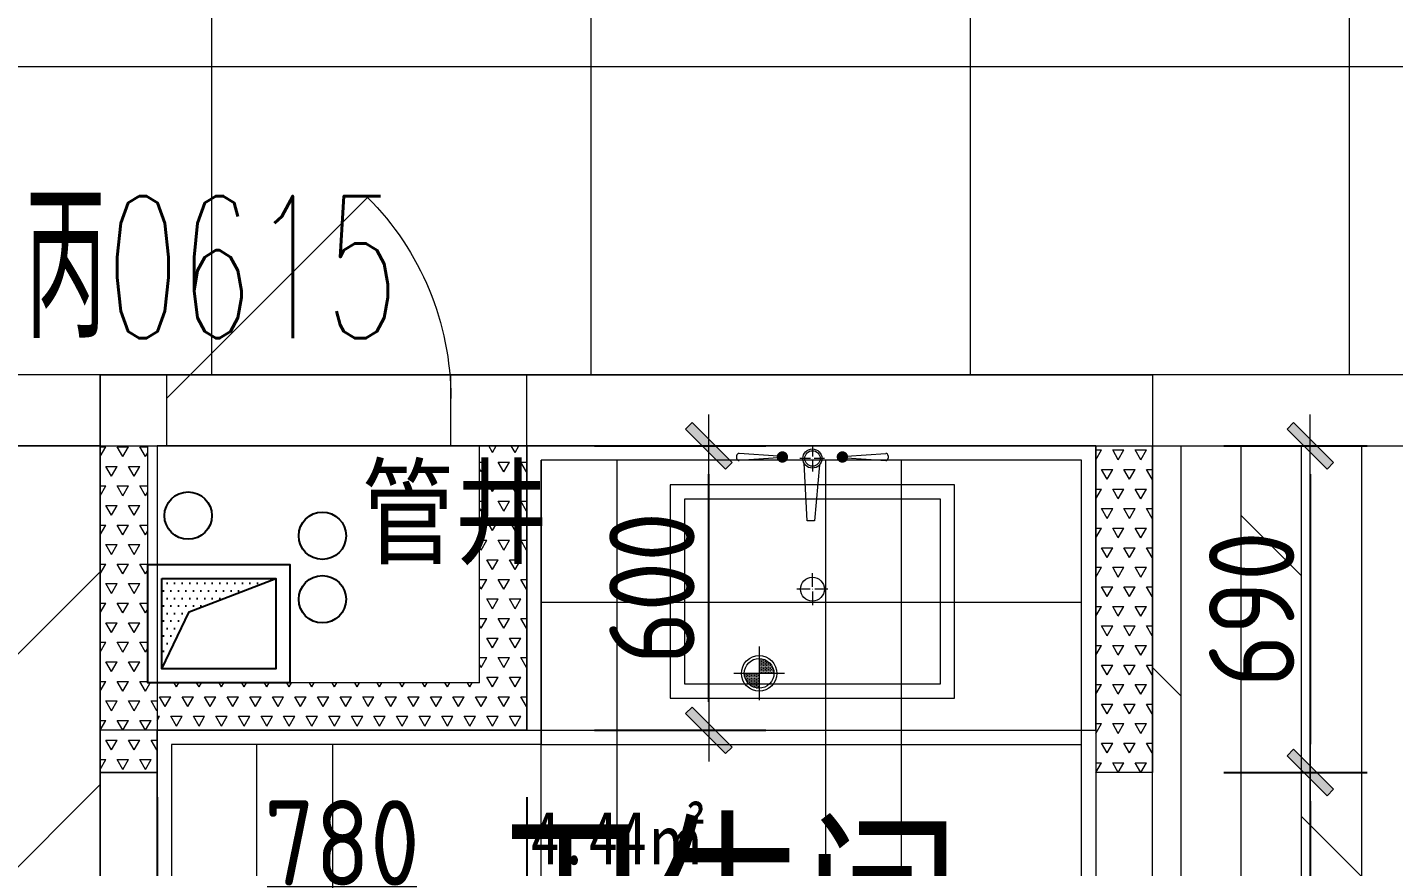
# Model space of a CAD drawing. Header units: millimetres. Extents: x 33621 to 401573, y -91663 to 133135.
# Drawn here: x 256793 to 259675, y 48758 to 50528 of the extents above; entities that cross this region are included whole.
import ezdxf

# ---------------------------------------------------------------- set-up
doc = ezdxf.new("R2010")
doc.units = ezdxf.units.MM
doc.header["$LTSCALE"] = 10
doc.linetypes.add('DOT', pattern=[0.2, 0.1, -0.1])
doc.linetypes.add('DOTE', pattern=[2.42, 2, -0.2, 0.02, -0.2])
doc.layers.get('0').update_dxf_attribs({"color": 253})
doc.layers.get('Defpoints').update_dxf_attribs({"color": 250})
for name, color, linetype, lineweight in [('DOOR【门】', 253, 'Continuous', 0), ('DS-4BS-FINISH【墙完成线】', 253, 'Continuous', 0), ('FC-FLOOR【地材分格】', 253, 'Continuous', 0), ('FF-FIXT【洁具】', 253, 'Continuous', 0), ('FF-FURN【成品家具】', 253, 'Continuous', 0), ('RC-FIN【天花轮廓线】', 253, 'Continuous', 0), ('RC-LIGHT【天花灯具】', 253, 'Continuous', 0), ('RC-STR【天花细线】', 253, 'Continuous', 0), ('RC-Text【天花文字】', 253, 'Continuous', 0), ('WALL', 253, 'Continuous', 0), ('Wall【新建墙】', 253, 'Continuous', 0), ('WINDOW', 253, 'Continuous', 0), ('Xline【辅助线】', 253, 'Continuous', 0), ('新建墙体', 253, 'Continuous', 0)]:
    doc.layers.add(name, color=color, linetype=linetype, lineweight=lineweight)
for name, color, linetype in [('VPIPE-污水', 253, 'Continuous'), ('VPIPE-热给水', 253, 'Continuous'), ('VPIPE-给水', 253, 'Continuous'), ('填充', 253, 'Continuous'), ('洁具', 253, 'Continuous'), ('风道（排气道）', 253, 'Continuous')]:
    doc.layers.add(name, color=color, linetype=linetype)
doc.styles.add('CCD_DIM', font='ARCHS.SHX')
doc.styles.add('SUN', font='romans.shx', dxfattribs={"width": 0.8, "bigfont": 'hzdx.shx'})
doc.styles.add('宋体', font='', dxfattribs={"width": 0.7})
doc.styles.add('文字', font='')
doc.styles.get('宋体').set_extended_font_data('SimSun')
doc.styles.get('文字').set_extended_font_data('SimSun')
doc.dimstyles.new('ZL_1：60', dxfattribs={"dimscale": 60, "dimtxt": 3, "dimasz": 1, "dimexe": 2, "dimexo": 2, "dimgap": 0.5, "dimtad": 1, "dimdec": 0, "dimrnd": 5, "dimdsep": 46, "dimtxsty": 'CCD_DIM', "dimblk": 'WS-cj', "dimblk1": 'WS-cj', "dimblk2": 'WS-cj', "dimcen": 0, "dimclrd": 44, "dimclre": 44, "dimclrt": 2, "dimadec": 0, "dimazin": 0, "dimtfac": 1, "dimtdec": 0, "dimtix": 1, "dimtofl": 0, "dimtmove": 2, "dimatfit": 3, "dimldrblk": 'hl_arrow2', "dimfxl": 6, "dimfxlon": 1, "dimarcsym": 0})

# ---------------------------------------------------------------- blocks, each defined once
blk = doc.blocks.new('A$C5D954283')
at = {"color": 8}
for p, q in [((0, 532.1), (0, 509.5)), ((-4, 505.5), (-26.2, 505.5)), ((0, 501.5), (0, 478.5)), ((25.8, 505.5), (4, 505.5)), ((0, 235.1), (0, 263.8)), ((-5, 230), (-32.8, 230)), ((0, 225), (0, 196.3)), ((32.3, 230), (5, 230))]:
    blk.add_line(p, q, dxfattribs=at)
at = {"color": 0, "linetype": 'Continuous'}
for p, q in [((-159.8, 511.3), (-159.8, 506.3)), ((-11.2, 374.3), (-17.5, 495.5)), ((15.1, 492.2), (4.8, 374.3)), ((159.8, 511.3), (159.8, 506.3)), ((4.8, 374.3), (-11.2, 374.3))]:
    blk.add_line(p, q, dxfattribs=at)
at = {"color": 8, "ltscale": 1000, "const_width": 0.448}
blk.add_lwpolyline([(0, 505.7, -1), (0, 505.3, -1)], format="xyb", close=True, dxfattribs=at)
at = {"color": 0, "linetype": 'Continuous'}
blk.add_lwpolyline([(300, 0), (300, 450), (-300, 450), (-300, 0)], close=True, dxfattribs=at)
at = {"color": 8}
blk.add_lwpolyline([(270, 30), (270, 420), (-270, 420), (-270, 30)], close=True, dxfattribs=at)
at = {"color": 8, "const_width": 0.84}
blk.add_lwpolyline([(0.1, 230.5, -1), (0.1, 229.6, -1)], format="xyb", close=True, dxfattribs=at)
at = {"color": 0, "linetype": 'Continuous'}
blk.add_circle((0, 505.5), 20.2, dxfattribs=at)
at = {"color": 8}
for centre, radius in [((0.3, 505.7), 16.3), ((0, 230), 25.2)]:
    blk.add_circle(centre, radius, dxfattribs=at)
at = {"color": 0, "linetype": 'Continuous'}
for centre, start, end in [((-154.8, 511.3), 88.2889, 180), ((-154.8, 506.3), 180, 271.7111), ((154.8, 511.3), 0, 91.7111), ((154.8, 506.3), 268.2889, 0)]:
    blk.add_arc(centre, 5, start, end, dxfattribs=at)
at = {"color": 250, "linetype": 'DOT', "ltscale": 1000}
for points in [[(-57.3, 508.8), (-57.4, 510), (-57.8, 511.1), (-58.3, 512.1), (-59.1, 513), (-60, 513.8), (-61, 514.3), (-62.2, 514.7), (-63.3, 514.8), (-64.5, 514.7), (-65.6, 514.3), (-66.7, 513.8), (-67.6, 513), (-68.3, 512.1), (-68.9, 511.1), (-69.2, 510), (-69.3, 508.8), (-69.2, 507.6), (-68.9, 506.5), (-68.3, 505.5), (-67.6, 504.6), (-66.7, 503.8), (-65.6, 503.3), (-64.5, 502.9), (-63.3, 502.8), (-62.2, 502.9), (-61, 503.3), (-60, 503.8), (-59.1, 504.6), (-58.3, 505.5), (-57.8, 506.5), (-57.4, 507.6)], [(69.3, 508.8), (69.2, 510), (68.9, 511.1), (68.3, 512.1), (67.6, 513), (66.7, 513.8), (65.6, 514.3), (64.5, 514.7), (63.3, 514.8), (62.2, 514.7), (61, 514.3), (60, 513.8), (59.1, 513), (58.3, 512.1), (57.8, 511.1), (57.4, 510), (57.3, 508.8), (57.4, 507.6), (57.8, 506.5), (58.3, 505.5), (59.1, 504.6), (60, 503.8), (61, 503.3), (62.2, 502.9), (63.3, 502.8), (64.5, 502.9), (65.6, 503.3), (66.7, 503.8), (67.6, 504.6), (68.3, 505.5), (68.9, 506.5), (69.2, 507.6)]]:
    blk.add_wipeout(points, dxfattribs=at)
at = {"color": 0, "linetype": 'Continuous'}
for p, q in [((-72.3, 510.3), (-154.7, 516.3)), ((-72.3, 507.3), (-154.7, 501.3)), ((72.3, 510.3), (154.7, 516.3)), ((72.3, 507.3), (154.7, 501.3))]:
    blk.add_line(p, q, dxfattribs=at)
at = {"color": 0, "linetype": 'Continuous', "const_width": 12}
for points in [[(-63.3, 514.8, -1), (-63.3, 502.8, -1)], [(63.3, 514.8, 1), (63.3, 502.8, 1)]]:
    blk.add_lwpolyline(points, format="xyb", close=True, dxfattribs=at)
blk = doc.blocks.new('WS-cj')
blk.add_hatch(color=2).paths.add_polyline_path([(0.588, 0.818), (-0.818, -0.588), (-0.588, -0.818), (0.818, 0.588)])
at = {"color": 2, "linetype": 'ByBlock', "lineweight": 0}
for p, q in [((-1.1, 0), (0, 0)), ((0, 0), (1.1, 0))]:
    blk.add_line(p, q, dxfattribs=at)
at = {"color": 2}
blk.add_lwpolyline([(0.588, 0.818), (-0.818, -0.588), (-0.588, -0.818), (0.818, 0.588)], close=True, dxfattribs=at)
blk = doc.blocks.new('*D432')
at = {"layer": 'Defpoints', "color": 0, "transparency": 16777216}
for p in [(257066.7, 49023.9), (257846.7, 49023.9), (257846.7, 48684.1)]:
    blk.add_point(p, dxfattribs=at)
at = {"layer": '新建墙体', "color": 44, "lineweight": -2, "transparency": 16777216}
for p, q in [((257066.7, 48903.9), (257066.7, 48564.1)), ((257846.7, 48903.9), (257846.7, 48564.1)), ((257126.7, 48684.1), (257786.7, 48684.1))]:
    blk.add_line(p, q, dxfattribs=at)
at = {"layer": '新建墙体', "color": 44, "lineweight": -2, "transparency": 16777216, "xscale": 60, "yscale": 60, "zscale": 60, "rotation": 180}
blk.add_blockref('WS-cj', (257066.7, 48684.1), dxfattribs=at)
at = {"layer": '新建墙体', "color": 44, "lineweight": -2, "transparency": 16777216, "xscale": 60, "yscale": 60, "zscale": 60}
blk.add_blockref('WS-cj', (257846.7, 48684.1), dxfattribs=at)
at = {"layer": '新建墙体', "color": 2, "transparency": 16777216, "insert": (257456.7, 48807.8), "char_height": 180, "attachment_point": 5, "style": 'CCD_DIM'}
blk.add_mtext('780', dxfattribs=at)
blk = doc.blocks.new('hl_arrow2')
at = {"color": 2}
blk.add_line((-0.221, 0), (-1, 0), dxfattribs=at)
blk.add_lwpolyline([(-0.221, 0), (-0.861, -0.689), (-0.654, -0.862), (0, 0), (-0.654, 0.862), (-0.861, 0.689)], close=True, dxfattribs=at)
blk = doc.blocks.new('*D433')
at = {"layer": 'Defpoints', "color": 0, "transparency": 16777216}
for p in [(257869.2, 49645.3), (258230.5, 49645.3), (257869.2, 49045.3)]:
    blk.add_point(p, dxfattribs=at)
at = {"layer": '新建墙体', "color": 44, "lineweight": -2, "transparency": 16777216}
for p, q in [((257989.2, 49645.3), (258350.5, 49645.3)), ((258230.5, 49105.3), (258230.5, 49585.3)), ((257989.2, 49045.3), (258350.5, 49045.3))]:
    blk.add_line(p, q, dxfattribs=at)
at = {"layer": '新建墙体', "color": 44, "lineweight": -2, "transparency": 16777216, "xscale": 60, "yscale": 60, "zscale": 60}
for p, rotation in [((258230.5, 49645.3), 90), ((258230.5, 49045.3), 270)]:
    blk.add_blockref('WS-cj', p, dxfattribs=dict(at, rotation=rotation))
at = {"layer": '新建墙体', "color": 2, "transparency": 16777216, "insert": (258110.5, 49345.3), "char_height": 180, "attachment_point": 5, "rotation": 90, "style": 'CCD_DIM'}
blk.add_mtext('600', dxfattribs=at)
blk = doc.blocks.new('*D434')
at = {"layer": 'Defpoints', "color": 0, "transparency": 16777216}
for p in [(259196.7, 49645.3), (259196.7, 48956.1), (259499.4, 48956.1)]:
    blk.add_point(p, dxfattribs=at)
at = {"layer": '新建墙体', "color": 44, "lineweight": -2, "transparency": 16777216}
for p, q in [((259316.7, 49645.3), (259619.4, 49645.3)), ((259499.4, 49585.3), (259499.4, 49016.1)), ((259316.7, 48956.1), (259619.4, 48956.1))]:
    blk.add_line(p, q, dxfattribs=at)
at = {"layer": '新建墙体', "color": 44, "lineweight": -2, "transparency": 16777216, "xscale": 60, "yscale": 60, "zscale": 60}
for p, rotation in [((259499.4, 49645.3), 90), ((259499.4, 48956.1), 270)]:
    blk.add_blockref('WS-cj', p, dxfattribs=dict(at, rotation=rotation))
at = {"layer": '新建墙体', "color": 2, "transparency": 16777216, "insert": (259375.7, 49300.7), "char_height": 180, "attachment_point": 5, "rotation": 90, "style": 'CCD_DIM'}
blk.add_mtext('690', dxfattribs=at)
blk = doc.blocks.new('*D435')
at = {"layer": 'Defpoints', "color": 0, "transparency": 16777216}
for p in [(259196.7, 48956.1), (259196.7, 48156.1), (259499.4, 48156.1)]:
    blk.add_point(p, dxfattribs=at)
at = {"layer": '新建墙体', "color": 44, "lineweight": -2, "transparency": 16777216}
for p, q in [((259316.7, 48956.1), (259619.4, 48956.1)), ((259499.4, 48896.1), (259499.4, 48216.1)), ((259316.7, 48156.1), (259619.4, 48156.1))]:
    blk.add_line(p, q, dxfattribs=at)
at = {"layer": '新建墙体', "color": 44, "lineweight": -2, "transparency": 16777216, "xscale": 60, "yscale": 60, "zscale": 60}
for p, rotation in [((259499.4, 48956.1), 90), ((259499.4, 48156.1), 270)]:
    blk.add_blockref('WS-cj', p, dxfattribs=dict(at, rotation=rotation))
at = {"layer": '新建墙体', "color": 2, "transparency": 16777216, "insert": (259379.4, 48556.1), "char_height": 180, "attachment_point": 5, "rotation": 90, "style": 'CCD_DIM'}
blk.add_mtext('800', dxfattribs=at)
blk = doc.blocks.new('防雾筒灯')
at = {"ltscale": 30}
h = blk.add_hatch(dxfattribs=at)
h.set_pattern_fill('DOTS', color=251, scale=3)
h.set_pattern_definition([(0, (-62.322, -46.6336), (2.38125, 4.7625), [0, -4.7625])])
edge = h.paths.add_edge_path()
edge.add_ellipse((0, 0), major_axis=(35.4, 35.4), ratio=1, start_angle=315, end_angle=405)
edge.add_line((0, 50), (0, 0))
edge.add_line((0, 0), (50, 0))
edge = h.paths.add_edge_path()
edge.add_line((0, 0), (-50, 0))
edge.add_ellipse((0, 0), major_axis=(35.4, 35.4), ratio=1, start_angle=495, end_angle=225)
edge.add_line((0, -50), (0, 0))
at = {"color": 251, "linetype": 'DOTE', "ltscale": 43.504693}
blk.add_line((0, 90.6), (0, -90.6), dxfattribs=at)
at = {"color": 251, "linetype": 'DOTE', "ltscale": 41.297046}
blk.add_line((86, 0), (-86, 0), dxfattribs=at)
blk.add_ellipse((0, 0), major_axis=(-42.4, 42.4), ratio=1, start_param=2.355868237233172, end_param=8.639053544412757)
at = {"color": 251}
blk.add_ellipse((0, 0), major_axis=(35.4, 35.4), ratio=1, start_param=5.49871431692557, end_param=11.78189962410516, dxfattribs=at)
blk = doc.blocks.new('$DorLib2D$00000114')
at = {"color": 0}
blk.add_line((0.5, 0), (-0.2071, 0.7071), dxfattribs=at)
blk.add_arc((0.5, 0), 1, 135, 180, dxfattribs=at)
blk = doc.blocks.new('PQD')
at = {"layer": '填充'}
h = blk.add_hatch(dxfattribs=at)
h.set_pattern_fill('DOTS', color=256, scale=10, style=0)
h.paths.add_polyline_path([(517039.4, 222520.7), (516799.4, 222520.7), (516799.4, 222330.7), (516857.1, 222450.6)])
blk.add_lwpolyline([(516799.4, 222330.7), (516857.1, 222450.6), (517039.4, 222520.7)], dxfattribs=at)
at = {"layer": '风道（排气道）'}
for points in [[(516769.4, 222550.7), (517069.4, 222550.7), (517069.4, 222300.7), (516769.4, 222300.7)], [(516799.4, 222520.7), (517039.4, 222520.7), (517039.4, 222330.7), (516799.4, 222330.7)]]:
    blk.add_lwpolyline(points, close=True, dxfattribs=at)

msp = doc.modelspace()

# ---------------------------------------------------------------- hatches: boundary and pattern name
at = {"layer": 'FC-FLOOR【地材分格】'}
h = msp.add_hatch(dxfattribs=at)
h.set_pattern_fill('_USER', color=256, scale=800, double=1, pattern_type=0)
h.set_pattern_definition([(0, (243581.7, 52045.3), (0, 800), []), (90, (243581.7, 52045.3), (-800, 5e-14), [])])
h.paths.add_polyline_path([(261356.7, 52046.4), (261356.7, 49795.3), (254756.7, 49795.3), (254756.7, 50245.3), (254156.7, 50245.3), (254156.7, 49795.3), (247556.7, 49795.3), (247556.7, 50245.3), (246956.7, 50245.3), (246956.7, 49795.3), (240356.7, 49795.3), (240356.7, 50245.3), (239756.7, 50245.3), (239756.7, 49795.3), (233156.7, 49795.3), (233156.7, 50245.3), (232931.7, 50245.3), (232931.7, 52045.3), (240356.7, 52045.3), (240356.7, 58345.3), (243581.7, 58345.3), (243581.7, 52045.3)])
h = msp.add_hatch(dxfattribs=at)
h.set_pattern_fill('DOLMIT', color=256, scale=20, angle=90, double=1)
h.set_pattern_definition([(90, (240176.74, 55975.26), (-127, 8e-15), []), (135, (240176.74, 55975.26), (-254, -254), [179.605, -359.21])])
h.paths.add_polyline_path([(259166.7, 49645.3), (261581.7, 49646.4), (261581.7, 42746.4), (261356.7, 42745.3), (261356.7, 42345.3), (258156.7, 42345.3), (258156.7, 42445.3), (258131.7, 42445.3), (258131.7, 47045), (259166.7, 47045)])
h = msp.add_hatch(dxfattribs=at)
h.set_pattern_fill('_USER', color=256, scale=600, double=1, pattern_type=0)
h.set_pattern_definition([(0, (257876.74, 49015.26), (0, 600), []), (90, (257876.74, 49015.26), (-600, 4e-14), [])])
h.paths.add_polyline_path([(259016.7, 49615.3), (257876.7, 49615.3), (257876.7, 49015.3), (257096.7, 49015.3), (257096.7, 47195), (259016.7, 47195)])
at = {"layer": 'RC-STR【天花细线】'}
h = msp.add_hatch(dxfattribs=at)
h.set_pattern_fill('矩形600X300', color=256, double=1, pattern_type=2)
h.set_pattern_definition([(0, (258036.74, 49015.26), (0, 300), []), (90, (258036.74, 49015.26), (-600, 4e-14), [])])
h.paths.add_polyline_path([(259016.7, 49615.3), (257876.7, 49615.3), (257876.7, 49015.3), (257096.7, 49015.3), (257096.7, 47195), (259016.7, 47195)])
at = {"layer": 'Xline【辅助线】'}
h = msp.add_hatch(dxfattribs=at)
h.set_pattern_fill('ANSI31', color=256, scale=100)
h.set_pattern_definition([(45, (-522100, -919.02), (-224.5064, 224.5064), [])])
h.paths.add_polyline_path([(257972.1, 46958.4), (256946.7, 46958.4), (256946.7, 49645.3), (251966.7, 49645.3), (251966.7, 47045), (250931.7, 47045), (250931.7, 42352.2), (257981.7, 42367.2)])
at = {"layer": '新建墙体'}
h = msp.add_hatch(dxfattribs=at)
h.set_pattern_fill('TRIANG', color=4, scale=5)
h.set_pattern_definition([(60, (256946.74, 49045.265), (-23.8125, 41.2445), [23.8125, -23.8125]), (120, (256946.74, 49045.265), (-47.625, 3e-08), [23.8125, -23.8125]), (0, (256934.836, 49065.887), (23.8125, 41.2445), [23.8125, -23.8125])])
h.paths.add_polyline_path([(257066.7, 49145.3), (257046.7, 49145.3), (257046.7, 49645.3), (256946.7, 49645.3), (256946.7, 48956.1), (257066.7, 48956.1)])
h = msp.add_hatch(dxfattribs=at)
h.set_pattern_fill('TRIANG', color=4, scale=5)
h.set_pattern_definition([(60, (202219.538, 47115.71), (-23.8125, 41.24446), [23.8125, -23.8125]), (120, (202219.538, 47115.71), (-47.625, 3e-08), [23.8125, -23.8125]), (0, (202207.63, 47136.33), (23.8125, 41.24446), [23.8125, -23.8125])])
h.paths.add_polyline_path([(257846.7, 49645.3), (257746.7, 49645.3), (257746.7, 49145.3), (257066.7, 49145.3), (257066.7, 49045.3), (257846.7, 49045.3)])
h = msp.add_hatch(dxfattribs=at)
h.set_pattern_fill('TRIANG', color=4, scale=5)
h.set_pattern_definition([(60, (259046.74, 48956.15), (-23.8125, 41.2445), [23.8125, -23.8125]), (120, (259046.74, 48956.15), (-47.625, 3e-08), [23.8125, -23.8125]), (0, (259034.836, 48976.77), (23.8125, 41.2445), [23.8125, -23.8125])])
h.paths.add_polyline_path([(259166.7, 49645.3), (259046.7, 49645.3), (259046.7, 48956.1), (259166.7, 48956.1)])

# ---------------------------------------------------------------- linework, layer by layer
at = {"layer": 'DS-4BS-FINISH【墙完成线】'}
for points in [[(261356.7, 52046.4), (261356.7, 49795.3), (254756.7, 49795.3), (254756.7, 50245.3), (254156.7, 50245.3), (254156.7, 49795.3), (247556.7, 49795.3), (247556.7, 50245.3), (246956.7, 50245.3), (246956.7, 49795.3), (240356.7, 49795.3), (240356.7, 50245.3), (239756.7, 50245.3), (239756.7, 49795.3), (233156.7, 49795.3), (233156.7, 50245.3), (232931.7, 50245.3), (232931.7, 52045.3), (240356.7, 52045.3), (240356.7, 58345.3), (243581.7, 58345.3), (243581.7, 52045.3), (261356.7, 52046.4)], [(256946.7, 49645.3), (254531.7, 49646.4), (254531.7, 42746.4), (254756.7, 42745.3), (254756.7, 42345.3), (257956.7, 42345.3), (257956.7, 42445.3), (257981.7, 42445.3), (257981.7, 47045), (256946.7, 47045), (256946.7, 49645.3)]]:
    msp.add_lwpolyline(points, dxfattribs=at)
at = {"layer": 'FF-FURN【成品家具】'}
for p, q in [((256946.7, 48956.1), (256946.7, 48156.1)), ((259166.7, 48156.1), (259166.7, 48956.1))]:
    msp.add_line(p, q, dxfattribs=at)
at = {"layer": 'RC-FIN【天花轮廓线】'}
for points in [[(256946.7, 48956.1), (257066.7, 48956.1), (257066.7, 48156.1), (256946.7, 48156.1)], [(259166.7, 48956.1), (259046.7, 48956.1), (259046.7, 48156.1), (259166.7, 48156.1)]]:
    msp.add_lwpolyline(points, close=True, dxfattribs=at)
at = {"layer": 'VPIPE-污水'}
msp.add_circle((257132.2, 49498.2), 50, dxfattribs=at)
at = {"layer": 'VPIPE-热给水'}
msp.add_circle((257415.3, 49321.7), 50, dxfattribs=at)
at = {"layer": 'VPIPE-给水'}
msp.add_circle((257415.3, 49455.7), 50, dxfattribs=at)
at = {"layer": 'WALL', "color": 9}
for p, q in [((259731.2, 49795.3), (256382.3, 49795.3)), ((256946.7, 49045.3), (256946.7, 49795.3)), ((256946.7, 49795.3), (257846.7, 49795.3)), ((257846.7, 49045.3), (257846.7, 49795.3)), ((257046.7, 49145.3), (257046.7, 49645.3)), ((257046.7, 49645.3), (257746.7, 49645.3)), ((257746.7, 49145.3), (257746.7, 49645.3)), ((257746.7, 49145.3), (257046.7, 49145.3)), ((257846.7, 49045.3), (256946.7, 49045.3))]:
    msp.add_line(p, q, dxfattribs=at)
at = {"layer": 'Wall【新建墙】'}
for p, q in [((256946.7, 49795.3), (259166.7, 49795.3)), ((256946.7, 49795.3), (256946.7, 48956.1)), ((259166.7, 49795.3), (259166.7, 48956.1)), ((257066.7, 49645.3), (257066.7, 48956.1)), ((259046.7, 49645.3), (259046.7, 48956.1)), ((257066.7, 48956.1), (256946.7, 48956.1)), ((259166.7, 48956.1), (259046.7, 48956.1))]:
    msp.add_line(p, q, dxfattribs=at)
at = {"layer": 'WINDOW'}
for p, q in [((257086.2, 49795.3), (257686.2, 49795.3)), ((257086.2, 49795.3), (257086.2, 49645.3)), ((257686.2, 49645.3), (257686.2, 49795.3)), ((257086.2, 49645.3), (257686.2, 49645.3))]:
    msp.add_line(p, q, dxfattribs=at)

# ---------------------------------------------------------------- block references
at = {"layer": 'DOOR【门】', "xscale": -600, "yscale": 600, "zscale": -600}
msp.add_blockref('$DorLib2D$00000114', (257386.2, 49745.3), dxfattribs=at)
at = {"layer": '洁具'}
msp.add_blockref('PQD', (-259722.6, -173155.5), dxfattribs=at)

# ---------------------------------------------------------------- texts
at = {"layer": 'DOOR【门】', "ltscale": 100, "style": 'SUN', "width": 0.6}
msp.add_text('FM丙0615', height=300, dxfattribs=at).set_placement((256464.3, 49872.3, 0))
at = {"layer": 'RC-Text【天花文字】', "width": 0.8}
for s, height, style, p in [('管井', 180, '文字', (257497.8, 49415.6)), ('4.44㎡', 112.5, '宋体', (257854.5, 48762.4)), ('卫生间', 300, '文字', (257777.7, 48532.6))]:
    msp.add_text(s, height=height, dxfattribs=dict(at, style=style)).set_placement(p)

# ---------------------------------------------------------------- dimensions: what is measured, and where the dimension line sits
at = {"layer": '新建墙体'}
for base, p1, p2, picture, middle in [((259499.4, 48956.1), (259196.7, 49645.3), (259196.7, 48956.1), '*D434', (259375.7, 49300.7)), ((259499.4, 48156.1), (259196.7, 48956.1), (259196.7, 48156.1), '*D435', (259379.4, 48556.1))]:
    dim = msp.add_linear_dim(base=base, p1=p1, p2=p2, angle=90, dimstyle='ZL_1：60', dxfattribs=at)
    dim.commit()
    dim.dimension.update_dxf_attribs({"geometry": picture, "text_midpoint": middle})
dim = msp.add_linear_dim(base=(257846.7, 48684.1), p1=(257066.7, 49023.9), p2=(257846.7, 49023.9), dimstyle='ZL_1：60', dxfattribs=at)
dim.commit()
dim.dimension.update_dxf_attribs({"geometry": '*D432', "text_midpoint": (257456.7, 48807.8)})

# ---------------------------------------------------------------- next in the draw order: block references
at = {"layer": 'FF-FIXT【洁具】', "linetype": 'Continuous'}
msp.add_blockref('A$C5D954283', (258449, 49113.1), dxfattribs=at)

# ---------------------------------------------------------------- next in the draw order: linework, layer by layer
at = {"layer": 'DS-4BS-FINISH【墙完成线】'}
msp.add_lwpolyline([(259166.7, 49645.3), (261581.7, 49646.4), (261581.7, 42746.4), (261356.7, 42745.3), (261356.7, 42345.3), (258156.7, 42345.3), (258156.7, 42445.3), (258131.7, 42445.3), (258131.7, 47045), (259166.7, 47045), (259166.7, 49645.3)], dxfattribs=at)
msp.add_lwpolyline([(259016.7, 49615.3), (257876.7, 49615.3), (257876.7, 49015.3), (257096.7, 49015.3), (257096.7, 47195), (259016.7, 47195)], close=True, dxfattribs=at)
at = {"layer": 'FF-FIXT【洁具】', "linetype": 'Continuous'}
msp.add_lwpolyline([(259046.7, 49645.3), (257846.7, 49645.3), (257846.7, 49045.3), (259046.7, 49045.3)], close=True, dxfattribs=at)
at = {"layer": 'WALL', "color": 9}
for p, q in [((256382.3, 49645.3), (259731.2, 49645.3)), ((259046.7, 49645.3), (257066.7, 49645.3))]:
    msp.add_line(p, q, dxfattribs=at)
at = {"layer": 'Wall【新建墙】'}
msp.add_lwpolyline([(257066.7, 49045.3), (257846.7, 49045.3), (257846.7, 49645.3), (259046.7, 49645.3), (259046.7, 47165), (257066.7, 47165), (257066.7, 49045.3)], dxfattribs=at)

# ---------------------------------------------------------------- next in the draw order: block references
at = {"layer": 'RC-LIGHT【天花灯具】', "xscale": 0.625, "yscale": 0.625, "zscale": 0.625}
msp.add_blockref('防雾筒灯', (258336.7, 49165.3), dxfattribs=at)

# ---------------------------------------------------------------- next in the draw order: dimensions: what is measured, and where the dimension line sits
at = {"layer": '新建墙体'}
dim = msp.add_linear_dim(base=(258230.5, 49645.3), p1=(257869.2, 49045.3), p2=(257869.2, 49645.3), angle=90, dimstyle='ZL_1：60', dxfattribs=at)
dim.commit()
dim.dimension.update_dxf_attribs({"geometry": '*D433', "text_midpoint": (258110.5, 49345.3)})

doc.saveas('drawing.dxf')
